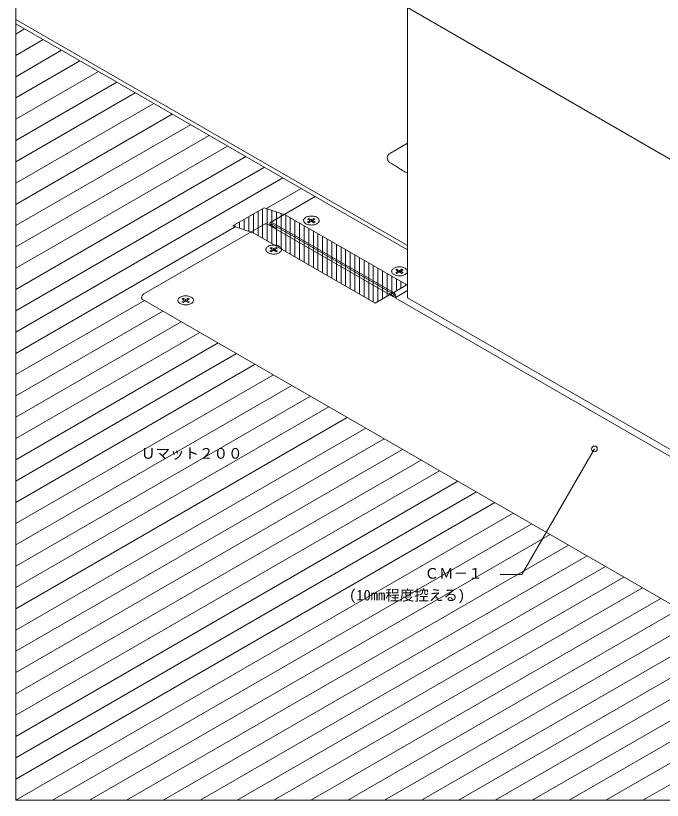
# Model space of a CAD drawing. Units: millimetres, scale not verified. Extents: x -690 to 690, y -477 to 478.
# Drawn here: x -690 to -245, y -477 to 63 of the extents above; entities that cross this region are included whole.
import ezdxf
from ezdxf.enums import TextEntityAlignment as Align

# ---------------------------------------------------------------- set-up
doc = ezdxf.new("R2010")
doc.units = ezdxf.units.MM
doc.header["$LTSCALE"] = 2
for name, color, linetype, lineweight in [('0-1_WAKU', 7, 'Continuous', 18), ('0-2_KUTAI', 3, 'Continuous', 18), ('0-3_BOUSUI', 1, 'Continuous', 18), ('0-4_MOJI', 7, 'Continuous', 18), ('0-5_HATCH', 9, 'Continuous', 18), ('0-6_KANAMONO', 4, 'Continuous', 18), ('0-7_KANAMONO_SCREW', 4, 'Continuous', 18)]:
    doc.layers.add(name, color=color, linetype=linetype, lineweight=lineweight)
doc.styles.add('ＭＳ ゴシック', font='')
doc.styles.get('ＭＳ ゴシック').set_extended_font_data('MS Gothic')

msp = doc.modelspace()

# ---------------------------------------------------------------- linework, layer by layer
at = {"layer": '0-1_WAKU'}
msp.add_lwpolyline([(-689.968, -477.478), (690.032, -477.478), (690.032, 477.522), (-689.968, 477.522)], close=True, dxfattribs=at)
at = {"layer": '0-2_KUTAI'}
for points in [[(-420.141, -131.31), (-420.141, 68.69), (-160.333, -81.31)], [(-420.141, -131.31), (-160.333, -281.31), (-160.333, -81.31)]]:
    msp.add_lwpolyline(points, dxfattribs=at)
at = {"layer": '0-3_BOUSUI'}
for p, q in [((-420.141, -95.211), (-689.968, 60.574)), ((-420.141, -98.211), (-689.968, 57.574)), ((-431.872, -31.559), (-420.141, -24.786))]:
    msp.add_line(p, q, dxfattribs=at)
msp.add_lwpolyline([(-525.969, -86.611), (-540.475, -81.736), (-518.824, -69.236), (-504.318, -74.111), (-420.747, -122.361), (-442.397, -134.861)], close=True, dxfattribs=at)
for centre, radius, start, end in [((-430.366, -34.997), 3.753, 113.64381, 234.0512), ((-454.742, -82.868), 50.016, 56.31497, 63.68503), ((-408.684, -17.446), 30.037, 232.4215, 247.5785)]:
    msp.add_arc(centre, radius, start, end, dxfattribs=at)
at = {"layer": '0-4_MOJI'}
for p, q in [((-291.491, -235.369), (-341.491, -321.971)), ((-341.491, -321.971), (-356.491, -321.971))]:
    msp.add_line(p, q, dxfattribs=at)
msp.add_circle((-291.491, -235.369), 2, dxfattribs=at)
at = {"layer": '0-5_HATCH'}
for p, q in [((-683.8, 54.012), (-689.968, 50.451)), ((-671.1, 46.68), (-689.968, 35.786)), ((-658.4, 39.348), (-689.968, 21.122)), ((-645.7, 32.015), (-689.968, 6.457)), ((-633, 24.683), (-689.968, -8.208)), ((-620.3, 17.351), (-689.968, -22.873)), ((-607.6, 10.018), (-689.968, -37.537)), ((-594.9, 2.686), (-689.968, -52.202)), ((-582.2, -4.646), (-689.968, -66.867)), ((-569.5, -11.979), (-689.968, -81.531)), ((-556.8, -19.311), (-689.968, -96.196)), ((-544.1, -26.643), (-689.968, -110.861)), ((-531.4, -33.976), (-689.968, -125.525)), ((-518.7, -41.308), (-689.968, -140.19)), ((-506, -48.64), (-689.968, -154.855)), ((-493.3, -55.973), (-517.212, -69.778)), ((-519.937, -90.094), (-519.937, -69.879)), ((-516.762, -91.927), (-516.762, -69.929)), ((-529.462, -85.437), (-529.462, -75.378)), ((-526.287, -86.505), (-526.287, -73.545)), ((-523.112, -88.261), (-523.112, -71.712)), ((-513.587, -93.76), (-513.587, -70.996)), ((-510.412, -95.593), (-510.412, -72.063)), ((-507.237, -97.426), (-507.237, -73.131)), ((-504.062, -99.259), (-504.062, -74.259)), ((-538.987, -82.236), (-538.987, -80.877)), ((-535.812, -83.303), (-535.812, -79.044)), ((-532.637, -84.37), (-532.637, -77.211)), ((-500.887, -101.093), (-500.887, -76.093)), ((-497.712, -102.926), (-497.712, -77.926)), ((-494.537, -104.759), (-494.537, -79.759)), ((-538.862, -82.278), (-689.968, -169.52)), ((-491.362, -106.592), (-491.362, -81.592)), ((-488.187, -108.425), (-488.187, -83.425)), ((-485.012, -110.258), (-485.012, -85.258)), ((-481.837, -112.091), (-481.837, -87.091)), ((-478.662, -113.924), (-478.662, -88.924)), ((-475.487, -115.757), (-475.487, -90.757)), ((-472.312, -117.59), (-472.312, -92.59)), ((-469.137, -119.423), (-469.137, -94.423)), ((-465.962, -121.256), (-465.962, -96.256)), ((-462.787, -123.09), (-462.787, -98.09)), ((-459.612, -124.923), (-459.612, -99.923)), ((-456.437, -126.756), (-456.437, -101.756)), ((-453.262, -128.589), (-453.262, -103.589)), ((-450.087, -130.422), (-450.087, -105.422)), ((-446.912, -132.255), (-446.912, -107.255)), ((-443.737, -134.088), (-443.737, -109.088)), ((-440.562, -133.802), (-440.562, -110.921)), ((-437.387, -131.968), (-437.387, -112.754)), ((-434.212, -130.135), (-434.212, -114.587)), ((-431.037, -128.302), (-431.037, -116.42)), ((-427.862, -126.469), (-427.862, -118.254)), ((-424.687, -124.636), (-424.687, -120.087)), ((-421.512, -122.803), (-421.512, -121.92)), ((-601.389, -133.043), (-689.968, -184.184)), ((-588.689, -140.375), (-689.968, -198.849)), ((-575.989, -147.707), (-689.968, -213.514)), ((-563.289, -155.04), (-689.968, -228.178)), ((-550.589, -162.372), (-689.968, -242.843)), ((-537.889, -169.704), (-689.968, -257.508)), ((-525.189, -177.037), (-689.968, -272.172)), ((-512.489, -184.369), (-689.968, -286.837)), ((-499.789, -191.701), (-689.968, -301.502)), ((-487.089, -199.034), (-689.968, -316.166)), ((-474.389, -206.366), (-689.968, -330.831)), ((-461.689, -213.698), (-689.968, -345.496)), ((-448.989, -221.031), (-689.968, -360.161)), ((-436.289, -228.363), (-689.968, -374.825)), ((-423.589, -235.695), (-689.968, -389.49)), ((-410.889, -243.028), (-689.968, -404.155)), ((-398.189, -250.36), (-689.968, -418.819)), ((-385.489, -257.693), (-689.968, -433.484)), ((-372.789, -265.025), (-689.968, -448.149)), ((-360.089, -272.357), (-689.968, -462.813)), ((-347.389, -279.69), (-689.968, -477.478)), ((-334.689, -287.022), (-664.568, -477.478)), ((-321.989, -294.354), (-639.168, -477.478)), ((-309.289, -301.687), (-613.768, -477.478)), ((-296.589, -309.019), (-588.368, -477.478)), ((-283.889, -316.351), (-562.968, -477.478)), ((-271.189, -323.684), (-537.568, -477.478)), ((-23.4, -327.27), (-283.568, -477.478)), ((-258.489, -331.016), (-512.168, -477.478)), ((-10.7, -334.602), (-258.168, -477.478)), ((-245.789, -338.348), (-486.768, -477.478)), ((-233.089, -345.681), (-461.368, -477.478)), ((-77.543, -343.865), (-308.968, -477.478)), ((-220.389, -353.013), (-435.968, -477.478)), ((-207.689, -360.345), (-410.568, -477.478)), ((-194.989, -367.678), (-385.168, -477.478)), ((-182.289, -375.01), (-359.768, -477.478)), ((-169.589, -382.342), (-334.368, -477.478))]:
    msp.add_line(p, q, dxfattribs=at)
at = {"layer": '0-6_KANAMONO'}
for p, q in [((-514.483, -79.255), (-483.728, -61.499)), ((-601.746, -128.611), (-518.175, -80.361)), ((-75.999, -334.927), (-517.103, -80.255)), ((-429.84, -127.611), (-513.411, -79.361)), ((-513.411, -80.461), (-429.84, -128.711)), ((-428.768, -131.218), (-420.141, -126.236)), ((-161.714, -386.889), (-602.818, -132.218))]:
    msp.add_line(p, q, dxfattribs=at)
for points in [[(-510.597, -84.011), (-510.597, -83.386), (-513.411, -81.761)], [(-429.84, -130.011), (-432.655, -128.386), (-432.655, -129.011)]]:
    msp.add_lwpolyline(points, dxfattribs=at)
for centre, radius, start, end in [((-487.134, -81.108), 6.121, 108.45497, 119.61063), ((-486.54, -82.88), 7.99, 98.4225, 108.47645), ((-486.362, -83.921), 9.045, 89.91198, 98.57049), ((-486.356, -84.208), 9.333, 81.56327, 89.95426), ((-486.15, -82.852), 7.962, 71.50548, 81.59557), ((-485.557, -81.096), 6.108, 60.37751, 71.5569), ((-517.339, -81.781), 1.648, 105.95476, 120.48703), ((-517.497, -81.213), 1.058, 85.17845, 106.13581), ((-517.477, -80.912), 0.756, 60.31103, 84.77441), ((-513.299, -80.22), 1.628, 165.86539, 180.5764), ((-512.493, -80.22), 2.434, 180.38937, 191.54503), ((-513.854, -80.074), 1.054, 145.14004, 166.17422), ((-511.764, -80.072), 3.178, 191.52355, 201.5775), ((-514.103, -79.906), 0.753, 120.26843, 144.81701), ((-514.109, -79.912), 0.756, 95.22559, 119.68897), ((-514.089, -80.213), 1.058, 73.86419, 94.82155), ((-513.37, -80.78), 0.605, 165.86539, 180.5764), ((-513.07, -80.78), 0.904, 180.38937, 191.54503), ((-513.576, -80.726), 0.392, 145.14004, 166.17422), ((-512.799, -80.725), 1.18, 191.52355, 201.5775), ((-513.668, -80.664), 0.28, 120.26843, 144.81701), ((-513.67, -80.666), 0.281, 95.22559, 119.68897), ((-514.247, -80.781), 1.648, 59.51297, 74.04524), ((-513.663, -80.778), 0.393, 73.86419, 94.82155), ((-513.722, -80.989), 0.612, 59.51297, 74.04524), ((-489.843, -77.995), 1.895, 155.18299, 179.73157), ((-489.836, -77.976), 1.901, 180.31103, 204.77441), ((-489.162, -78.326), 2.651, 133.82578, 154.85996), ((-489.154, -77.641), 2.66, 205.17845, 226.13581), ((-488.148, -79.351), 4.093, 119.4236, 134.13461), ((-488.118, -76.581), 4.143, 225.95476, 240.48703), ((-487.14, -74.877), 6.108, 240.37751, 251.5569), ((-486.546, -73.12), 7.962, 251.50548, 261.59557), ((-486.341, -71.764), 9.333, 261.56327, 269.95426), ((-486.334, -72.052), 9.045, 269.91198, 278.57049), ((-486.157, -73.092), 7.99, 278.4225, 288.47645), ((-485.562, -74.865), 6.121, 288.45497, 299.61063), ((-484.548, -76.622), 4.093, 299.4236, 314.13461), ((-484.578, -79.391), 4.143, 45.95476, 60.48703), ((-483.542, -78.332), 2.66, 25.17845, 46.13581), ((-483.534, -77.646), 2.651, 313.82578, 334.85996), ((-482.86, -77.997), 1.901, 0.31103, 24.77441), ((-482.854, -77.977), 1.895, 335.18299, 359.73157), ((-511.37, -79.926), 3.598, 201.42951, 210.08802), ((-511.27, -79.871), 3.712, 210.04574, 211.07069), ((-512.653, -80.671), 1.336, 201.42951, 210.08802), ((-512.616, -80.651), 1.379, 210.04574, 218.43673), ((-512.774, -80.777), 1.176, 218.40443, 228.49452), ((-512.955, -80.983), 0.902, 228.4431, 239.62249), ((-515.823, -97.995), 1.895, 155.18299, 179.73157), ((-515.143, -98.326), 2.651, 133.82578, 154.85996), ((-514.129, -99.351), 4.093, 119.4236, 134.13461), ((-513.115, -101.108), 6.121, 108.45497, 119.61063), ((-512.52, -102.88), 7.99, 98.4225, 108.47645), ((-512.343, -103.921), 9.045, 89.91198, 98.57049), ((-512.336, -104.208), 9.333, 81.56327, 89.95426), ((-512.131, -102.852), 7.962, 71.50548, 81.59557), ((-511.537, -101.096), 6.108, 60.37751, 71.5569), ((-510.559, -99.391), 4.143, 45.95476, 60.48703), ((-509.523, -98.332), 2.66, 25.17845, 46.13581), ((-508.841, -97.997), 1.901, 0.31103, 24.77441), ((-515.817, -97.976), 1.901, 180.31103, 204.77441), ((-515.135, -97.641), 2.66, 205.17845, 226.13581), ((-514.099, -96.581), 4.143, 225.95476, 240.48703), ((-513.12, -94.877), 6.108, 240.37751, 251.5569), ((-512.527, -93.12), 7.962, 251.50548, 261.59557), ((-512.321, -91.764), 9.333, 261.56327, 269.95426), ((-512.315, -92.052), 9.045, 269.91198, 278.57049), ((-512.137, -93.092), 7.99, 278.4225, 288.47645), ((-511.543, -94.865), 6.121, 288.45497, 299.61063), ((-510.529, -96.622), 4.093, 299.4236, 314.13461), ((-509.515, -97.646), 2.651, 313.82578, 334.85996), ((-508.835, -97.977), 1.895, 335.18299, 359.73157), ((-471.366, -104.3), 0.723, 145.14004, 152.661), ((-471.537, -104.185), 0.517, 120.26843, 144.81701), ((-471.541, -104.189), 0.518, 95.22559, 119.68897), ((-471.527, -104.396), 0.726, 73.86419, 94.82155), ((-471.636, -104.785), 1.13, 59.51297, 74.04524), ((-429.221, -112.995), 1.895, 155.18299, 179.73157), ((-429.214, -112.976), 1.901, 180.31103, 204.77441), ((-428.541, -113.326), 2.651, 133.82578, 154.85996), ((-427.526, -114.351), 4.093, 119.4236, 134.13461), ((-426.513, -116.108), 6.121, 108.45497, 119.61063), ((-425.918, -117.88), 7.99, 98.4225, 108.47645), ((-425.74, -118.921), 9.045, 89.91198, 98.57049), ((-425.734, -119.208), 9.333, 81.56327, 89.95426), ((-425.528, -117.852), 7.962, 71.50548, 81.59557), ((-424.935, -116.096), 6.108, 60.37751, 71.5569), ((-423.957, -114.391), 4.143, 45.95476, 60.48703), ((-422.92, -113.332), 2.66, 25.17845, 46.13581), ((-422.238, -112.997), 1.901, 0.31103, 24.77441), ((-422.232, -112.977), 1.895, 335.18299, 359.73157), ((-428.533, -112.641), 2.66, 205.17845, 226.13581), ((-427.496, -111.581), 4.143, 225.95476, 240.48703), ((-426.518, -109.877), 6.108, 240.37751, 251.5569), ((-425.925, -108.12), 7.962, 251.50548, 261.59557), ((-425.719, -106.764), 9.333, 261.56327, 269.95426), ((-425.712, -107.052), 9.045, 269.91198, 278.57049), ((-425.535, -108.092), 7.99, 278.4225, 288.47645), ((-424.94, -109.865), 6.121, 288.45497, 299.61063), ((-423.926, -111.622), 4.093, 299.4236, 314.13461), ((-422.912, -112.646), 2.651, 313.82578, 334.85996), ((-599.705, -131.546), 3.598, 149.91198, 158.57049), ((-599.604, -131.601), 3.712, 141.56327, 149.95426), ((-600.031, -131.261), 3.167, 131.50548, 141.59557), ((-600.518, -130.707), 2.429, 120.37751, 131.5569), ((-431.068, -129.707), 2.429, 48.4431, 59.62249), ((-430.296, -129.49), 0.902, 48.4431, 59.62249), ((-430.477, -129.695), 1.176, 38.40443, 48.49452), ((-430.635, -129.822), 1.379, 30.04574, 38.43673), ((-431.555, -130.261), 3.167, 38.40443, 48.49452), ((-430.598, -129.801), 1.336, 21.42951, 30.08802), ((-430.452, -129.747), 1.18, 11.52355, 21.5775), ((-429.882, -129.692), 0.605, 345.86539, 0.5764), ((-430.181, -129.692), 0.904, 0.38937, 11.54503), ((-431.982, -130.601), 3.712, 30.04574, 38.43673), ((-431.881, -130.546), 3.598, 21.42951, 30.08802), ((-431.488, -130.401), 3.178, 11.52355, 21.5775), ((-601.634, -131.253), 1.628, 179.4236, 194.13461), ((-600.827, -131.253), 2.434, 168.45497, 179.61063), ((-602.189, -131.398), 1.054, 193.82578, 214.85996), ((-600.098, -131.401), 3.178, 158.4225, 168.47645), ((-602.438, -131.567), 0.753, 215.18299, 239.73157), ((-576.439, -132.976), 1.901, 180.31103, 204.77441), ((-576.445, -132.995), 1.895, 155.18299, 179.73157), ((-575.765, -133.326), 2.651, 133.82578, 154.85996), ((-575.757, -132.641), 2.66, 205.17845, 226.13581), ((-574.751, -134.351), 4.093, 119.4236, 134.13461), ((-574.72, -131.581), 4.143, 225.95476, 240.48703), ((-573.737, -136.108), 6.121, 108.45497, 119.61063), ((-573.142, -137.88), 7.99, 98.4225, 108.47645), ((-572.965, -138.921), 9.045, 89.91198, 98.57049), ((-572.958, -139.208), 9.333, 81.56327, 89.95426), ((-572.752, -137.852), 7.962, 71.50548, 81.59557), ((-572.159, -136.096), 6.108, 60.37751, 71.5569), ((-571.151, -131.622), 4.093, 299.4236, 314.13461), ((-571.181, -134.391), 4.143, 45.95476, 60.48703), ((-570.137, -132.646), 2.651, 313.82578, 334.85996), ((-570.144, -133.332), 2.66, 25.17845, 46.13581), ((-569.463, -132.997), 1.901, 0.31103, 24.77441), ((-569.456, -132.977), 1.895, 335.18299, 359.73157), ((-429.53, -129.484), 0.612, 239.51297, 254.04524), ((-429.589, -129.695), 0.393, 253.86419, 274.82155), ((-429.581, -129.807), 0.281, 275.22559, 299.68897), ((-429.583, -129.809), 0.28, 300.26843, 324.81701), ((-429.676, -129.746), 0.392, 325.14004, 346.17422), ((-429.143, -130.561), 0.756, 296.77944, 299.68897), ((-429.148, -130.567), 0.753, 300.26843, 324.81701), ((-429.397, -130.398), 1.054, 325.14004, 346.17422), ((-430.759, -130.253), 2.434, 0.38937, 11.54503), ((-429.952, -130.253), 1.628, 345.86539, 0.5764), ((-573.742, -129.877), 6.108, 240.37751, 251.5569), ((-573.149, -128.12), 7.962, 251.50548, 261.59557), ((-572.943, -126.764), 9.333, 261.56327, 269.95426), ((-572.937, -127.052), 9.045, 269.91198, 278.57049), ((-572.759, -128.092), 7.99, 278.4225, 288.47645), ((-572.164, -129.865), 6.121, 288.45497, 299.61063)]:
    msp.add_arc(centre, radius, start, end, dxfattribs=at)
at = {"layer": '0-7_KANAMONO_SCREW'}
for p, q in [((-488.08, -76.486), (-488.946, -76.986)), ((-488.946, -76.986), (-487.431, -77.861)), ((-488.946, -78.986), (-487.431, -78.111)), ((-488.08, -79.486), (-488.946, -78.986)), ((-486.565, -77.361), (-488.08, -76.486)), ((-488.08, -76.486), (-487.734, -77.686)), ((-486.565, -78.611), (-488.08, -79.486)), ((-487.341, -77.986), (-487.341, -79.06)), ((-486.565, -77.361), (-486.565, -78.611)), ((-486.132, -77.361), (-484.616, -76.486)), ((-486.132, -77.361), (-486.132, -78.611)), ((-486.132, -78.611), (-484.616, -79.486)), ((-485.355, -77.986), (-485.355, -79.06)), ((-483.75, -76.986), (-485.266, -77.861)), ((-483.75, -78.986), (-485.266, -78.111)), ((-484.616, -76.486), (-484.963, -77.686)), ((-484.616, -76.486), (-483.75, -76.986)), ((-484.616, -79.486), (-483.75, -78.986)), ((-514.061, -96.486), (-514.927, -96.986)), ((-514.927, -96.986), (-513.411, -97.861)), ((-512.545, -97.361), (-514.061, -96.486)), ((-514.061, -96.486), (-513.715, -97.686)), ((-512.112, -97.361), (-510.597, -96.486)), ((-509.731, -96.986), (-511.246, -97.861)), ((-510.597, -96.486), (-510.943, -97.686)), ((-510.597, -96.486), (-509.731, -96.986)), ((-514.927, -98.986), (-513.411, -98.111)), ((-514.061, -99.486), (-514.927, -98.986)), ((-512.545, -98.611), (-514.061, -99.486)), ((-513.322, -97.986), (-513.322, -99.06)), ((-512.545, -97.361), (-512.545, -98.611)), ((-512.112, -97.361), (-512.112, -98.611)), ((-512.112, -98.611), (-510.597, -99.486)), ((-511.336, -97.986), (-511.336, -99.06)), ((-509.731, -98.986), (-511.246, -98.111)), ((-510.597, -99.486), (-509.731, -98.986)), ((-427.458, -111.486), (-428.324, -111.986)), ((-428.324, -111.986), (-426.809, -112.861)), ((-428.324, -113.986), (-426.809, -113.111)), ((-425.943, -112.361), (-427.458, -111.486)), ((-427.458, -111.486), (-427.112, -112.686)), ((-426.719, -112.986), (-426.719, -114.06)), ((-425.943, -112.361), (-425.943, -113.611)), ((-425.51, -112.361), (-423.994, -111.486)), ((-425.51, -112.361), (-425.51, -113.611)), ((-424.734, -112.986), (-424.734, -114.06)), ((-423.128, -111.986), (-424.644, -112.861)), ((-423.128, -113.986), (-424.644, -113.111)), ((-423.994, -111.486), (-424.341, -112.686)), ((-423.994, -111.486), (-423.128, -111.986)), ((-427.458, -114.486), (-428.324, -113.986)), ((-425.943, -113.611), (-427.458, -114.486)), ((-425.51, -113.611), (-423.994, -114.486)), ((-423.994, -114.486), (-423.128, -113.986)), ((-574.683, -131.486), (-575.549, -131.986)), ((-575.549, -131.986), (-574.033, -132.861)), ((-575.549, -133.986), (-574.033, -133.111)), ((-574.683, -134.486), (-575.549, -133.986)), ((-573.167, -132.361), (-574.683, -131.486)), ((-574.683, -131.486), (-574.336, -132.686)), ((-573.167, -133.611), (-574.683, -134.486)), ((-573.944, -132.986), (-573.944, -134.06)), ((-573.167, -132.361), (-573.167, -133.611)), ((-572.734, -132.361), (-571.219, -131.486)), ((-572.734, -132.361), (-572.734, -133.611)), ((-572.734, -133.611), (-571.219, -134.486)), ((-571.958, -132.986), (-571.958, -134.06)), ((-570.353, -131.986), (-571.868, -132.861)), ((-570.353, -133.986), (-571.868, -133.111)), ((-571.219, -131.486), (-571.565, -132.686)), ((-571.219, -131.486), (-570.353, -131.986)), ((-571.219, -134.486), (-570.353, -133.986))]:
    msp.add_line(p, q, dxfattribs=at)
for centre, radius, start, end in [((-487.547, -78.066), 0.235, 45.95476, 60.48703), ((-487.545, -77.909), 0.233, 299.4236, 314.13461), ((-487.488, -78.006), 0.151, 25.17845, 46.13581), ((-487.487, -77.967), 0.151, 313.82578, 334.85996), ((-487.449, -77.987), 0.108, 0.31103, 24.77441), ((-487.449, -77.986), 0.108, 335.18299, 359.73157), ((-486.393, -77.06), 0.347, 240.37751, 251.5569), ((-486.393, -78.914), 0.348, 108.45497, 119.61063), ((-486.359, -76.96), 0.452, 251.50548, 261.59557), ((-486.359, -79.014), 0.454, 98.4225, 108.47645), ((-486.348, -76.883), 0.53, 261.56327, 269.95426), ((-486.349, -79.074), 0.514, 89.91198, 98.57049), ((-486.349, -79.09), 0.53, 81.56327, 89.95426), ((-486.347, -76.899), 0.514, 269.91198, 278.57049), ((-486.337, -76.958), 0.454, 278.4225, 288.47645), ((-486.337, -79.013), 0.452, 71.50548, 81.59557), ((-486.303, -77.059), 0.348, 288.45497, 299.61063), ((-486.303, -78.913), 0.347, 60.37751, 71.5569), ((-485.248, -77.987), 0.108, 155.18299, 179.73157), ((-485.247, -77.986), 0.108, 180.31103, 204.77441), ((-485.209, -77.967), 0.151, 205.17845, 226.13581), ((-485.209, -78.006), 0.151, 133.82578, 154.85996), ((-485.15, -77.907), 0.235, 225.95476, 240.48703), ((-485.151, -78.064), 0.233, 119.4236, 134.13461), ((-513.526, -97.909), 0.233, 299.4236, 314.13461), ((-513.527, -98.066), 0.235, 45.95476, 60.48703), ((-513.469, -98.006), 0.151, 25.17845, 46.13581), ((-513.468, -97.967), 0.151, 313.82578, 334.85996), ((-513.43, -97.987), 0.108, 0.31103, 24.77441), ((-513.429, -97.986), 0.108, 335.18299, 359.73157), ((-512.374, -97.06), 0.347, 240.37751, 251.5569), ((-512.374, -98.914), 0.348, 108.45497, 119.61063), ((-512.34, -96.96), 0.452, 251.50548, 261.59557), ((-512.34, -99.014), 0.454, 98.4225, 108.47645), ((-512.33, -99.074), 0.514, 89.91198, 98.57049), ((-512.328, -96.883), 0.53, 261.56327, 269.95426), ((-512.328, -96.899), 0.514, 269.91198, 278.57049), ((-512.329, -99.09), 0.53, 81.56327, 89.95426), ((-512.318, -96.958), 0.454, 278.4225, 288.47645), ((-512.318, -99.013), 0.452, 71.50548, 81.59557), ((-512.284, -97.059), 0.348, 288.45497, 299.61063), ((-512.284, -98.913), 0.347, 60.37751, 71.5569), ((-511.228, -97.987), 0.108, 155.18299, 179.73157), ((-511.228, -97.986), 0.108, 180.31103, 204.77441), ((-511.19, -98.006), 0.151, 133.82578, 154.85996), ((-511.189, -97.967), 0.151, 205.17845, 226.13581), ((-511.132, -98.064), 0.233, 119.4236, 134.13461), ((-511.13, -97.907), 0.235, 225.95476, 240.48703), ((-426.925, -113.066), 0.235, 45.95476, 60.48703), ((-426.923, -112.909), 0.233, 299.4236, 314.13461), ((-426.866, -112.967), 0.151, 313.82578, 334.85996), ((-426.866, -113.006), 0.151, 25.17845, 46.13581), ((-426.827, -112.987), 0.108, 0.31103, 24.77441), ((-426.827, -112.986), 0.108, 335.18299, 359.73157), ((-425.771, -112.06), 0.347, 240.37751, 251.5569), ((-425.738, -111.96), 0.452, 251.50548, 261.59557), ((-425.726, -111.883), 0.53, 261.56327, 269.95426), ((-425.726, -111.899), 0.514, 269.91198, 278.57049), ((-425.715, -111.958), 0.454, 278.4225, 288.47645), ((-425.682, -112.059), 0.348, 288.45497, 299.61063), ((-424.626, -112.987), 0.108, 155.18299, 179.73157), ((-424.626, -112.986), 0.108, 180.31103, 204.77441), ((-424.587, -112.967), 0.151, 205.17845, 226.13581), ((-424.587, -113.006), 0.151, 133.82578, 154.85996), ((-424.53, -113.064), 0.233, 119.4236, 134.13461), ((-424.528, -112.907), 0.235, 225.95476, 240.48703), ((-425.771, -113.914), 0.348, 108.45497, 119.61063), ((-425.737, -114.014), 0.454, 98.4225, 108.47645), ((-425.727, -114.074), 0.514, 89.91198, 98.57049), ((-425.727, -114.09), 0.53, 81.56327, 89.95426), ((-425.715, -114.013), 0.452, 71.50548, 81.59557), ((-425.681, -113.913), 0.347, 60.37751, 71.5569), ((-574.149, -133.066), 0.235, 45.95476, 60.48703), ((-574.147, -132.909), 0.233, 299.4236, 314.13461), ((-574.09, -132.967), 0.151, 313.82578, 334.85996), ((-574.09, -133.006), 0.151, 25.17845, 46.13581), ((-574.052, -132.987), 0.108, 0.31103, 24.77441), ((-574.051, -132.986), 0.108, 335.18299, 359.73157), ((-572.996, -132.06), 0.347, 240.37751, 251.5569), ((-572.995, -133.914), 0.348, 108.45497, 119.61063), ((-572.962, -131.96), 0.452, 251.50548, 261.59557), ((-572.962, -134.014), 0.454, 98.4225, 108.47645), ((-572.95, -131.883), 0.53, 261.56327, 269.95426), ((-572.951, -134.074), 0.514, 89.91198, 98.57049), ((-572.95, -131.899), 0.514, 269.91198, 278.57049), ((-572.951, -134.09), 0.53, 81.56327, 89.95426), ((-572.94, -131.958), 0.454, 278.4225, 288.47645), ((-572.939, -134.013), 0.452, 71.50548, 81.59557), ((-572.906, -132.059), 0.348, 288.45497, 299.61063), ((-572.906, -133.913), 0.347, 60.37751, 71.5569), ((-571.85, -132.987), 0.108, 155.18299, 179.73157), ((-571.85, -132.986), 0.108, 180.31103, 204.77441), ((-571.812, -133.006), 0.151, 133.82578, 154.85996), ((-571.811, -132.967), 0.151, 205.17845, 226.13581), ((-571.754, -133.064), 0.233, 119.4236, 134.13461), ((-571.752, -132.907), 0.235, 225.95476, 240.48703)]:
    msp.add_arc(centre, radius, start, end, dxfattribs=at)

# ---------------------------------------------------------------- texts
at = {"layer": '0-4_MOJI', "style": 'ＭＳ ゴシック'}
for s, p in [('Ｕマット２００', (-603.748, -244.297)), ('ＣＭ－１', (-408.471, -326.971)), ('(10mm程度控える)', (-460.45, -341.971))]:
    msp.add_text(s, height=7.331, dxfattribs=at).set_placement(p, align=Align.BOTTOM_LEFT)

doc.saveas('drawing.dxf')
